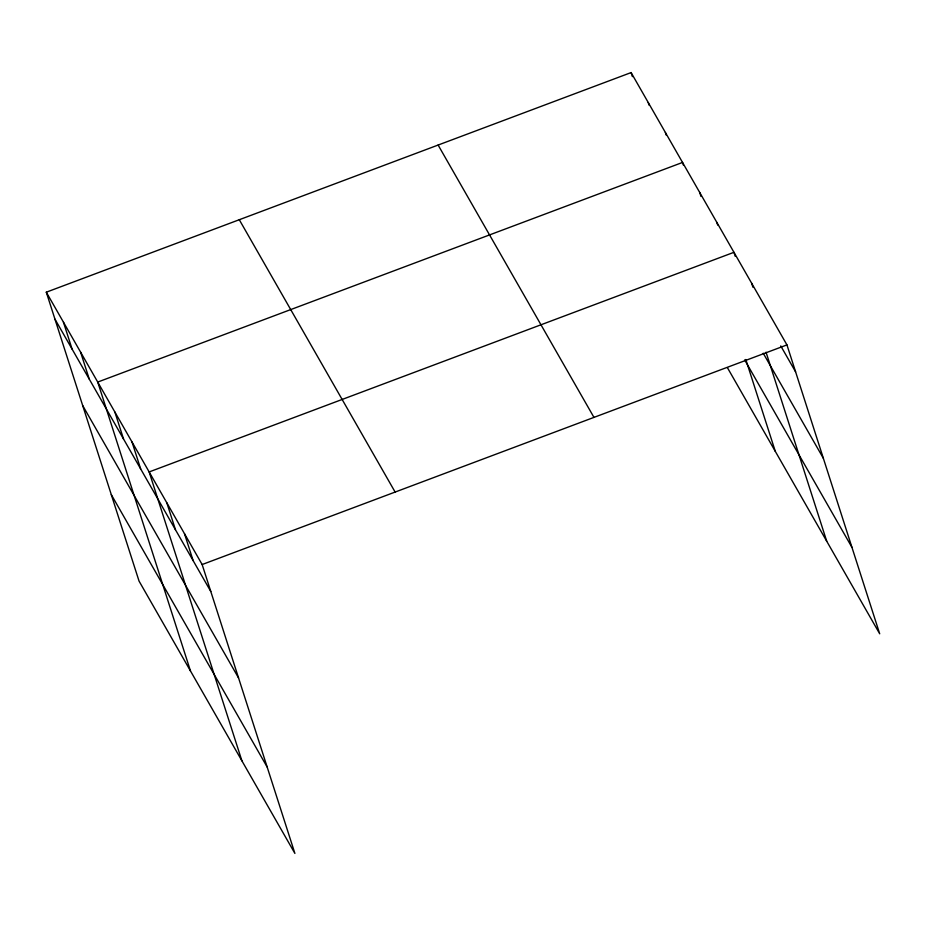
<?xml version="1.0" encoding="UTF-8"?>
<svg xmlns="http://www.w3.org/2000/svg" width="926" height="926" viewBox="0 0 926 926"><rect width="100%" height="100%" fill="white"/><g stroke="black" fill="none" stroke-linecap="round" stroke-linejoin="round"><path stroke-width="1.39" d="M46.3 292.199L202.146 564.536L294.896 853.425L139.05 581.088L46.3 292.199L631.104 72.575L786.95 344.912L879.7 633.801L727.431 367.703M202.146 564.536L786.95 344.912M780.757 345.93L795.596 371.847M763.221 353.223L823.353 458.289M744.678 359.901L851.943 547.359M438.125 145.058L593.96 417.383M239.29 219.728L395.124 492.053M54.947 319.146L210.792 591.482M82.703 405.588L238.549 677.925M111.294 494.646L267.139 766.983M751.623 283.182L752.919 287.222M735.256 256.363L733.959 252.312L149.155 471.936L241.906 760.825M766.033 352.193L826.71 541.201M716.817 222.356L717.685 225.053M699.674 192.4L700.97 196.439M683.4 165.141L682.531 162.444L97.728 382.068L190.478 670.956M745.8 359.496L775.282 451.332M665.389 132.487L666.257 135.184M648.246 102.531L649.114 105.228M631.104 72.575L632.4 76.615M184.482 533.665L193.129 560.612M166.819 502.806L175.465 529.753M132.013 441.98L140.659 468.926M114.87 412.024L123.517 438.97M80.585 352.111L89.232 379.058M63.443 322.155L72.089 349.102"/></g></svg>
